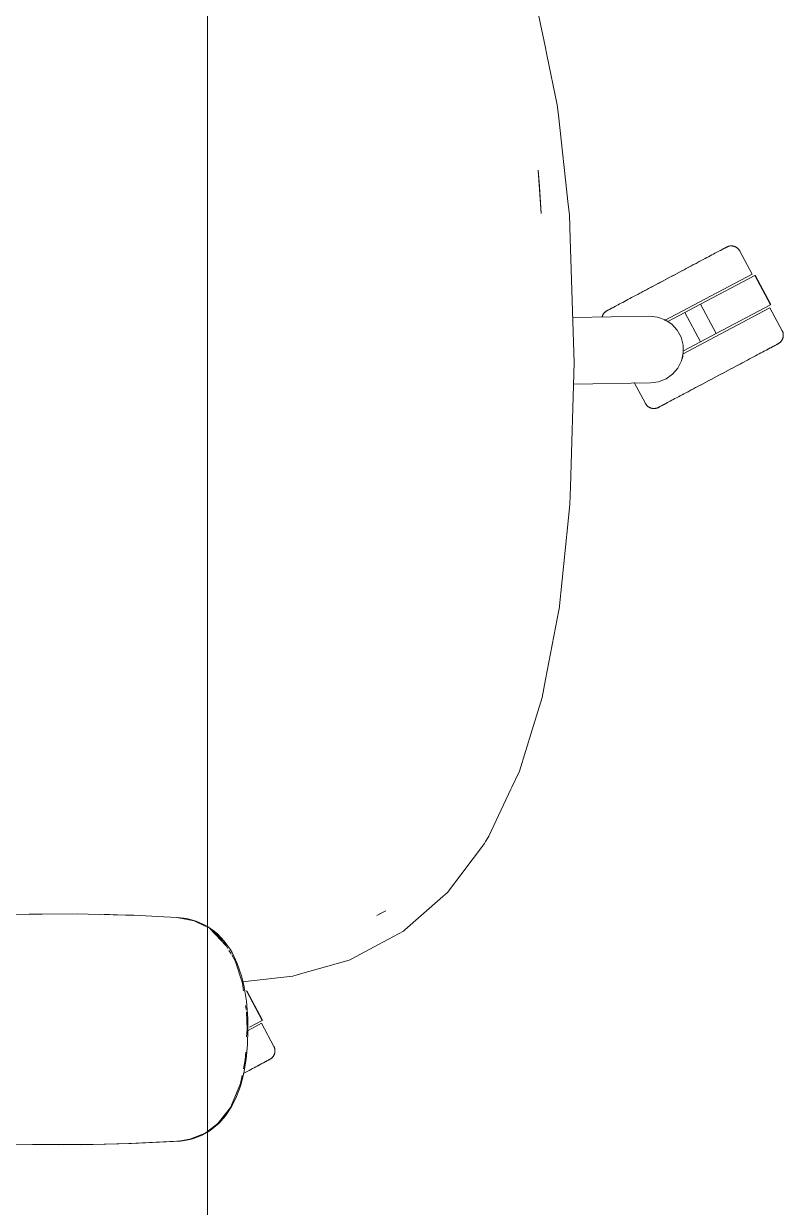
# Model space of a CAD drawing. Header units: millimetres. Extents: x 79795 to 317870, y -36033 to 97293.
# Drawn here: x 191669 to 191987.8, y 11079 to 11576.1 of the extents above; entities that cross this region are included whole.
import ezdxf

# ---------------------------------------------------------------- set-up
doc = ezdxf.new("R2010")
doc.units = ezdxf.units.MM
doc.header["$MEASUREMENT"] = 0
doc.layers.add('G-IMPT', color=8, linetype='CONTINUOUS', lineweight=9)
doc.layers.add('I-FURN', color=8, linetype='CONTINUOUS', lineweight=9)

msp = doc.modelspace()

# ---------------------------------------------------------------- linework, layer by layer
at = {"layer": 'G-IMPT'}
for p, q in [((191887.82, 11566.72), (191884.95, 11580.54)), ((191888.58, 11563.04), (191887.82, 11566.72)), ((191888.58, 11563.04), (191892.93, 11542.09)), ((191892.93, 11542.09), (191893.42, 11537.68)), ((191897.54, 11500.23), (191893.42, 11537.68)), ((191884.9, 11514.67), (191885.51, 11507.73)), ((191886.15, 11496.4), (191884.9, 11514.67)), ((191886.15, 11496.4), (191885.51, 11507.73)), ((191897.54, 11500.23), (191898.03, 11495.86)), ((191898.35, 11485.92), (191898.03, 11495.86)), ((191898.35, 11485.92), (191900.05, 11433.74)), ((191900.05, 11433.74), (191898.44, 11381.57)), ((191898.44, 11381.57), (191898.21, 11374.31)), ((191897.48, 11367.25), (191898.21, 11374.31)), ((191893.66, 11330.25), (191897.48, 11367.25)), ((191888.7, 11304.41), (191893.57, 11329.79)), ((191893.66, 11330.25), (191893.57, 11329.79)), ((191886.54, 11293.15), (191888, 11300.75)), ((191888.7, 11304.41), (191888, 11300.75)), ((191882.35, 11279.54), (191886.54, 11293.15)), ((191877.03, 11262.27), (191882.35, 11279.54)), ((191877.03, 11262.27), (191873.84, 11255.5)), ((191873.4, 11254.59), (191873.84, 11255.5)), ((191864.14, 11234.94), (191873.4, 11254.59)), ((191864.14, 11234.94), (191863.72, 11234.23)), ((191862.31, 11231.89), (191847.74, 11212.39)), ((191862.31, 11231.89), (191862.77, 11232.66)), ((191862.77, 11232.66), (191863.72, 11234.23)), ((191843.76, 11208.55), (191847.02, 11211.42)), ((191847.74, 11212.39), (191847.02, 11211.42)), ((191843.76, 11208.55), (191828.98, 11195.53)), ((191671.31, 11202.14), (191659, 11201.85)), ((191671.31, 11202.14), (191676.78, 11202.21)), ((191691.49, 11202.22), (191676.78, 11202.21)), ((191696, 11202.17), (191691.49, 11202.22)), ((191696, 11202.17), (191711.67, 11201.79)), ((191702.73, 11201.99), (191704.94, 11201.99)), ((191708.27, 11201.85), (191704.94, 11201.99)), ((191711.67, 11201.79), (191715.22, 11201.67)), ((191727.78, 11201.05), (191715.22, 11201.67)), ((191727.78, 11201.05), (191733.44, 11200.77)), ((191740.56, 11199.4), (191733.22, 11200.77)), ((191733.44, 11200.77), (191737.45, 11200.27)), ((191737.45, 11200.27), (191741.4, 11199.2)), ((191821.01, 11203.56), (191817.12, 11201.6)), ((191818.71, 11202.38), (191817.12, 11201.6)), ((191821.01, 11203.56), (191818.71, 11202.38)), ((191744.82, 11197.3), (191740.56, 11199.4)), ((191745.73, 11197.22), (191741.4, 11199.2)), ((191744.82, 11197.3), (191746.09, 11196.67)), ((191746.09, 11196.97), (191748.95, 11195.01)), ((191752.77, 11190.89), (191747.06, 11196.19)), ((191753.96, 11188.8), (191747.06, 11196.19)), ((191747.06, 11196.19), (191749.47, 11193.96)), ((191828.98, 11195.53), (191828.31, 11194.95)), ((191750.27, 11193.88), (191748.95, 11195.01)), ((191752.55, 11190.42), (191749.47, 11193.96)), ((191750.27, 11193.88), (191753.13, 11190.83)), ((191753.96, 11188.8), (191752.68, 11190.27)), ((191754.65, 11187.73), (191752.77, 11190.89)), ((191753.13, 11190.83), (191755.58, 11187.38)), ((191817.87, 11189.36), (191828.31, 11194.95)), ((191755.98, 11185.51), (191755.12, 11186.95)), ((191756.39, 11186), (191755.58, 11187.38)), ((191758.59, 11181.37), (191756.39, 11186)), ((191806.64, 11183.35), (191817.87, 11189.36)), ((191757.73, 11182.59), (191756.26, 11185.04)), ((191760.76, 11173.19), (191757.73, 11182.59)), ((191760.33, 11176.28), (191758.59, 11181.37)), ((191784.18, 11176.75), (191805.52, 11182.76)), ((191805.52, 11182.76), (191806.64, 11183.35)), ((191760.33, 11176.28), (191761.31, 11172.35)), ((191760.64, 11173.7), (191781.92, 11176.11)), ((191784.18, 11176.75), (191781.92, 11176.11)), ((191761.22, 11169.9), (191760.76, 11173.19)), ((191761.31, 11172.35), (191762.43, 11165.59)), ((191763, 11158.28), (191762.43, 11165.59)), ((191762.32, 11162.09), (191762.09, 11163.72)), ((191762.48, 11160.93), (191762.72, 11153.77)), ((191763, 11158.28), (191763.09, 11153.77)), ((191762.52, 11150.66), (191762.72, 11153.77)), ((191763.09, 11153.77), (191762.91, 11147.43)), ((191762.34, 11141.28), (191762.91, 11147.43)), ((191761.16, 11137.19), (191761.93, 11140.94)), ((191762.34, 11141.28), (191761.34, 11135.35)), ((191761.93, 11140.94), (191762.13, 11144.15)), ((191759.89, 11130.98), (191757.56, 11125.36)), ((191759.89, 11130.98), (191760.6, 11134.45)), ((191759.92, 11129.87), (191761.34, 11135.35)), ((191756.35, 11121.46), (191758.33, 11125.53)), ((191759.92, 11129.87), (191758.33, 11125.53)), ((191750.5, 11114.18), (191755.72, 11120.97)), ((191756.35, 11121.46), (191753.69, 11117.41)), ((191755.72, 11120.97), (191757.56, 11125.36)), ((191753.69, 11117.41), (191751.02, 11114.38)), ((191743.85, 11109.34), (191746.09, 11110.62)), ((191744.88, 11110.01), (191746.09, 11110.9)), ((191746.09, 11110.9), (191750.5, 11114.18)), ((191746.09, 11110.62), (191747.28, 11111.3)), ((191747.28, 11111.3), (191751.02, 11114.38)), ((191692.85, 11105.33), (191714.25, 11105.83)), ((191692.85, 11105.33), (191713.04, 11105.79)), ((191702.68, 11105.49), (191714.25, 11105.83)), ((191713.04, 11105.79), (191734.82, 11106.88)), ((191713.04, 11105.79), (191733.22, 11106.77)), ((191714.25, 11105.83), (191713.04, 11105.79)), ((191714.25, 11105.83), (191734.82, 11106.88)), ((191734.82, 11106.88), (191733.22, 11106.77)), ((191734.82, 11106.88), (191736.47, 11107.13)), ((191738.68, 11107.6), (191734.84, 11107.01)), ((191738.86, 11107.58), (191736.47, 11107.13)), ((191738.68, 11107.6), (191744.88, 11110.01)), ((191738.86, 11107.58), (191740.21, 11107.95)), ((191743.85, 11109.34), (191740.21, 11107.95)), ((191672.67, 11105.37), (191664.25, 11105.54)), ((191672.67, 11105.37), (191702.68, 11105.49)), ((191672.67, 11105.37), (191692.85, 11105.33)), ((191672.67, 11105.37), (191683.46, 11105.29)), ((191702.68, 11105.49), (191683.46, 11105.29)), ((191692.85, 11105.33), (191702.68, 11105.49)), ((191692.85, 11105.37), (191694.89, 11105.35)), ((191694.89, 11105.35), (191696.8, 11105.42))]:
    msp.add_line(p, q, dxfattribs=at)
at = {"layer": 'I-FURN'}
for p, q in [((191746.09, 12075.97), (191746.09, 10675.97)), ((191746.09, 10675.97), (191746.09, 12075.97)), ((191957.14, 11478.65), (191956.43, 11478.28)), ((191957.82, 11479.01), (191957.14, 11478.65)), ((191958.46, 11479.36), (191957.82, 11479.01)), ((191959.08, 11479.69), (191958.46, 11479.36)), ((191959.67, 11480), (191959.08, 11479.69)), ((191959.35, 11479.83), (191959.92, 11480.13)), ((191960.22, 11480.29), (191959.67, 11480)), ((191959.92, 11480.13), (191960.46, 11480.42)), ((191960.73, 11480.56), (191960.22, 11480.29)), ((191960.46, 11480.42), (191960.96, 11480.68)), ((191961.22, 11480.82), (191960.73, 11480.56)), ((191960.96, 11480.68), (191961.43, 11480.93)), ((191961.66, 11481.06), (191961.22, 11480.82)), ((191961.43, 11480.93), (191961.85, 11481.16)), ((191962.07, 11481.28), (191961.66, 11481.06)), ((191961.85, 11481.16), (191962.25, 11481.37)), ((191962.44, 11481.47), (191962.07, 11481.28)), ((191962.25, 11481.37), (191962.6, 11481.56)), ((191962.78, 11481.65), (191962.44, 11481.47)), ((191962.6, 11481.56), (191962.92, 11481.73)), ((191963.08, 11481.81), (191962.78, 11481.65)), ((191962.92, 11481.73), (191963.2, 11481.88)), ((191963.34, 11481.95), (191963.08, 11481.81)), ((191963.2, 11481.88), (191963.44, 11482)), ((191963.55, 11482.06), (191963.34, 11481.95)), ((191963.44, 11482), (191963.64, 11482.11)), ((191963.73, 11482.16), (191963.55, 11482.06)), ((191963.64, 11482.11), (191963.8, 11482.2)), ((191963.88, 11482.23), (191963.73, 11482.16)), ((191963.8, 11482.2), (191963.93, 11482.26)), ((191963.98, 11482.29), (191963.88, 11482.23)), ((191963.93, 11482.26), (191964.01, 11482.31)), ((191964.04, 11482.32), (191963.98, 11482.29)), ((191964.01, 11482.31), (191964.05, 11482.33)), ((191964.06, 11482.33), (191964.04, 11482.32)), ((191964.05, 11482.33), (191964.06, 11482.33)), ((191964.06, 11482.33), (191964.2, 11482.4)), ((191964.2, 11482.4), (191964.35, 11482.47)), ((191964.35, 11482.47), (191964.5, 11482.53)), ((191964.5, 11482.53), (191964.65, 11482.59)), ((191964.65, 11482.59), (191964.8, 11482.64)), ((191964.8, 11482.64), (191964.96, 11482.68)), ((191964.96, 11482.68), (191965.11, 11482.72)), ((191965.11, 11482.72), (191965.27, 11482.75)), ((191965.27, 11482.75), (191965.43, 11482.77)), ((191965.43, 11482.77), (191965.59, 11482.79)), ((191965.59, 11482.79), (191965.75, 11482.8)), ((191965.75, 11482.8), (191965.91, 11482.8)), ((191965.91, 11482.8), (191966.07, 11482.8)), ((191966.07, 11482.8), (191966.24, 11482.79)), ((191966.24, 11482.79), (191966.4, 11482.78)), ((191966.4, 11482.78), (191966.56, 11482.76)), ((191966.56, 11482.76), (191966.71, 11482.73)), ((191966.71, 11482.73), (191966.87, 11482.7)), ((191966.87, 11482.7), (191967.03, 11482.66)), ((191967.03, 11482.66), (191967.18, 11482.61)), ((191967.18, 11482.61), (191967.34, 11482.56)), ((191967.34, 11482.56), (191967.49, 11482.5)), ((191967.49, 11482.5), (191967.63, 11482.43)), ((191967.63, 11482.43), (191967.78, 11482.36)), ((191967.78, 11482.36), (191967.92, 11482.29)), ((191967.92, 11482.29), (191968.06, 11482.21)), ((191968.06, 11482.21), (191968.19, 11482.12)), ((191968.19, 11482.12), (191968.33, 11482.03)), ((191968.33, 11482.03), (191968.46, 11481.93)), ((191968.46, 11481.93), (191968.58, 11481.83)), ((191968.58, 11481.83), (191968.7, 11481.72)), ((191968.7, 11481.72), (191968.81, 11481.61)), ((191968.81, 11481.61), (191968.93, 11481.49)), ((191968.93, 11481.49), (191969.03, 11481.37)), ((191969.03, 11481.37), (191969.13, 11481.24)), ((191969.13, 11481.24), (191969.23, 11481.11)), ((191969.23, 11481.11), (191969.32, 11480.98)), ((191969.32, 11480.98), (191969.41, 11480.84)), ((191969.41, 11480.84), (191969.49, 11480.7)), ((191969.49, 11480.7), (191969.51, 11480.66)), ((191974.66, 11470.98), (191969.51, 11480.66)), ((191946.57, 11473.03), (191947.52, 11473.54)), ((191948.03, 11473.81), (191947.08, 11473.31)), ((191947.52, 11473.54), (191948.46, 11474.04)), ((191948.96, 11474.3), (191948.03, 11473.81)), ((191948.46, 11474.04), (191949.38, 11474.53)), ((191949.87, 11474.79), (191948.96, 11474.3)), ((191949.38, 11474.53), (191950.29, 11475.01)), ((191950.77, 11475.26), (191949.87, 11474.79)), ((191950.29, 11475.01), (191951.17, 11475.48)), ((191951.64, 11475.73), (191950.77, 11475.26)), ((191951.17, 11475.48), (191952.04, 11475.94)), ((191952.5, 11476.19), (191951.64, 11475.73)), ((191952.04, 11475.94), (191952.89, 11476.39)), ((191953.34, 11476.63), (191952.5, 11476.19)), ((191954.15, 11477.06), (191953.34, 11476.63)), ((191954.94, 11477.48), (191954.15, 11477.06)), ((191955.7, 11477.89), (191954.94, 11477.48)), ((191956.43, 11478.28), (191955.7, 11477.89)), ((191938.18, 11468.57), (191937.18, 11468.04)), ((191937.64, 11468.29), (191938.65, 11468.82)), ((191974.66, 11470.98), (191937.91, 11451.44)), ((191939.19, 11469.11), (191938.18, 11468.57)), ((191938.65, 11468.82), (191939.65, 11469.36)), ((191940.2, 11469.64), (191939.19, 11469.11)), ((191939.65, 11469.36), (191940.66, 11469.89)), ((191941.2, 11470.18), (191940.2, 11469.64)), ((191940.66, 11469.89), (191941.66, 11470.42)), ((191942.2, 11470.71), (191941.2, 11470.18)), ((191941.66, 11470.42), (191942.66, 11470.95)), ((191943.19, 11471.24), (191942.2, 11470.71)), ((191942.66, 11470.95), (191943.65, 11471.48)), ((191944.18, 11471.76), (191943.19, 11471.24)), ((191943.65, 11471.48), (191944.63, 11472)), ((191945.16, 11472.28), (191944.18, 11471.76)), ((191944.63, 11472), (191945.6, 11472.52)), ((191946.13, 11472.8), (191945.16, 11472.28)), ((191945.6, 11472.52), (191946.57, 11473.03)), ((191947.08, 11473.31), (191946.13, 11472.8)), ((191953.07, 11458.37), (191975.78, 11470.44)), ((191975.78, 11470.44), (191982.35, 11458.08)), ((191982.52, 11458.17), (191975.95, 11470.53)), ((191927.97, 11463.14), (191928.88, 11463.63)), ((191929.38, 11463.89), (191928.46, 11463.4)), ((191928.88, 11463.63), (191929.81, 11464.12)), ((191930.32, 11464.39), (191929.38, 11463.89)), ((191929.81, 11464.12), (191930.75, 11464.62)), ((191931.27, 11464.9), (191930.32, 11464.39)), ((191930.75, 11464.62), (191931.71, 11465.13)), ((191932.23, 11465.41), (191931.27, 11464.9)), ((191931.71, 11465.13), (191932.68, 11465.65)), ((191933.21, 11465.93), (191932.23, 11465.41)), ((191932.68, 11465.65), (191933.66, 11466.17)), ((191934.19, 11466.45), (191933.21, 11465.93)), ((191933.66, 11466.17), (191934.65, 11466.69)), ((191935.18, 11466.98), (191934.19, 11466.45)), ((191934.65, 11466.69), (191935.64, 11467.22)), ((191936.18, 11467.51), (191935.18, 11466.98)), ((191935.64, 11467.22), (191936.64, 11467.75)), ((191937.18, 11468.04), (191936.18, 11467.51)), ((191936.64, 11467.75), (191937.64, 11468.29)), ((191919.72, 11458.76), (191919.09, 11458.42)), ((191920.38, 11459.11), (191919.72, 11458.76)), ((191921.08, 11459.48), (191920.38, 11459.11)), ((191921.8, 11459.86), (191921.08, 11459.48)), ((191922.55, 11460.26), (191921.8, 11459.86)), ((191923.32, 11460.67), (191922.55, 11460.26)), ((191924.13, 11461.1), (191923.32, 11460.67)), ((191924.95, 11461.54), (191924.13, 11461.1)), ((191925.8, 11461.99), (191924.95, 11461.54)), ((191926.66, 11462.45), (191925.8, 11461.99)), ((191927.55, 11462.92), (191926.66, 11462.45)), ((191928.46, 11463.4), (191927.55, 11462.92)), ((191911.95, 11453.58), (191912.01, 11453.73)), ((191912.01, 11453.73), (191912.08, 11453.87)), ((191912.08, 11453.87), (191912.16, 11454.01)), ((191912.16, 11454.01), (191912.24, 11454.15)), ((191912.24, 11454.15), (191912.33, 11454.29)), ((191912.33, 11454.29), (191912.42, 11454.42)), ((191912.42, 11454.42), (191912.52, 11454.55)), ((191912.52, 11454.55), (191912.62, 11454.67)), ((191912.62, 11454.67), (191912.73, 11454.79)), ((191912.73, 11454.79), (191912.84, 11454.91)), ((191912.84, 11454.91), (191912.96, 11455.02)), ((191912.96, 11455.02), (191913.08, 11455.12)), ((191913.08, 11455.12), (191913.2, 11455.23)), ((191913.2, 11455.23), (191913.33, 11455.32)), ((191913.33, 11455.32), (191913.47, 11455.41)), ((191913.47, 11455.41), (191913.6, 11455.5)), ((191913.6, 11455.5), (191913.74, 11455.58)), ((191913.74, 11455.58), (191913.78, 11455.6)), ((191913.78, 11455.6), (191913.8, 11455.61)), ((191913.79, 11455.6), (191913.78, 11455.6)), ((191913.83, 11455.62), (191913.79, 11455.6)), ((191913.8, 11455.61), (191913.86, 11455.64)), ((191913.91, 11455.67), (191913.83, 11455.62)), ((191913.86, 11455.64), (191913.96, 11455.7)), ((191914.03, 11455.73), (191913.91, 11455.67)), ((191913.96, 11455.7), (191914.1, 11455.77)), ((191914.19, 11455.82), (191914.03, 11455.73)), ((191914.1, 11455.77), (191914.28, 11455.87)), ((191914.4, 11455.93), (191914.19, 11455.82)), ((191914.28, 11455.87), (191914.5, 11455.98)), ((191914.64, 11456.05), (191914.4, 11455.93)), ((191914.5, 11455.98), (191914.76, 11456.12)), ((191914.92, 11456.2), (191914.64, 11456.05)), ((191914.76, 11456.12), (191915.06, 11456.28)), ((191915.23, 11456.37), (191914.92, 11456.2)), ((191915.06, 11456.28), (191915.39, 11456.46)), ((191915.59, 11456.56), (191915.23, 11456.37)), ((191915.39, 11456.46), (191915.77, 11456.65)), ((191915.98, 11456.77), (191915.59, 11456.56)), ((191915.77, 11456.65), (191916.18, 11456.87)), ((191916.41, 11457), (191915.98, 11456.77)), ((191916.18, 11456.87), (191916.62, 11457.11)), ((191916.88, 11457.25), (191916.41, 11457)), ((191916.62, 11457.11), (191917.1, 11457.37)), ((191917.38, 11457.51), (191916.88, 11457.25)), ((191917.1, 11457.37), (191917.62, 11457.64)), ((191917.91, 11457.8), (191917.38, 11457.51)), ((191917.62, 11457.64), (191918.17, 11457.93)), ((191918.48, 11458.1), (191917.91, 11457.8)), ((191918.17, 11457.93), (191918.76, 11458.24)), ((191919.09, 11458.42), (191918.48, 11458.1)), ((191939.29, 11451.04), (191946.43, 11454.84)), ((191982.17, 11456.85), (191945.45, 11437.33)), ((191946.43, 11454.84), (191953.07, 11458.37)), ((191946.43, 11454.84), (191953, 11442.48)), ((191953.07, 11458.37), (191959.64, 11446.01)), ((191982.35, 11458.08), (191959.64, 11446.01)), ((191987.32, 11447.17), (191982.17, 11456.85)), ((191899.44, 11452.69), (191931.63, 11453.26)), ((191911.75, 11452.96), (191911.79, 11453.12)), ((191911.79, 11453.12), (191911.84, 11453.28)), ((191911.84, 11453.28), (191911.89, 11453.43)), ((191911.89, 11453.43), (191911.95, 11453.58)), ((191931.63, 11453.26), (191934.98, 11452.91)), ((191934.98, 11452.91), (191938.16, 11451.77)), ((191938.16, 11451.77), (191940.97, 11449.9)), ((191940.97, 11449.9), (191943.25, 11447.41)), ((191943.25, 11447.41), (191944.87, 11444.45)), ((191944.87, 11444.45), (191945.73, 11441.19)), ((191959.64, 11446.01), (191953, 11442.48)), ((191987.32, 11447.17), (191987.39, 11447.02)), ((191987.39, 11447.02), (191987.46, 11446.88)), ((191987.49, 11443.74), (191987.42, 11443.59)), ((191987.46, 11446.88), (191987.52, 11446.73)), ((191987.54, 11443.89), (191987.49, 11443.74)), ((191987.52, 11446.73), (191987.57, 11446.57)), ((191987.6, 11444.04), (191987.54, 11443.89)), ((191987.57, 11446.57), (191987.62, 11446.42)), ((191987.64, 11444.19), (191987.6, 11444.04)), ((191987.62, 11446.42), (191987.67, 11446.27)), ((191987.68, 11444.35), (191987.64, 11444.19)), ((191987.67, 11446.27), (191987.7, 11446.11)), ((191987.72, 11444.51), (191987.68, 11444.35)), ((191987.7, 11446.11), (191987.73, 11445.95)), ((191987.74, 11444.67), (191987.72, 11444.51)), ((191987.73, 11445.95), (191987.76, 11445.79)), ((191987.76, 11444.83), (191987.74, 11444.67)), ((191987.76, 11445.79), (191987.77, 11445.63)), ((191987.78, 11444.99), (191987.76, 11444.83)), ((191987.77, 11445.63), (191987.79, 11445.47)), ((191987.79, 11445.15), (191987.78, 11444.99)), ((191987.79, 11445.47), (191987.79, 11445.31)), ((191987.79, 11445.31), (191987.79, 11445.15)), ((191945.73, 11441.19), (191945.79, 11437.82)), ((191953, 11442.48), (191945.86, 11438.68)), ((191979.71, 11438.56), (191980.35, 11438.9)), ((191980.35, 11438.9), (191980.95, 11439.22)), ((191981.26, 11439.38), (191980.68, 11439.07)), ((191980.95, 11439.22), (191981.52, 11439.52)), ((191981.81, 11439.67), (191981.26, 11439.38)), ((191981.52, 11439.52), (191982.05, 11439.8)), ((191982.33, 11439.95), (191981.81, 11439.67)), ((191982.05, 11439.8), (191982.56, 11440.07)), ((191982.81, 11440.2), (191982.33, 11439.95)), ((191982.56, 11440.07), (191983.02, 11440.32)), ((191983.26, 11440.44), (191982.81, 11440.2)), ((191983.02, 11440.32), (191983.45, 11440.54)), ((191983.67, 11440.66), (191983.26, 11440.44)), ((191983.45, 11440.54), (191983.84, 11440.75)), ((191984.04, 11440.86), (191983.67, 11440.66)), ((191983.84, 11440.75), (191984.2, 11440.94)), ((191984.38, 11441.04), (191984.04, 11440.86)), ((191984.2, 11440.94), (191984.52, 11441.11)), ((191984.67, 11441.19), (191984.38, 11441.04)), ((191984.52, 11441.11), (191984.8, 11441.26)), ((191984.93, 11441.33), (191984.67, 11441.19)), ((191984.8, 11441.26), (191985.04, 11441.39)), ((191985.15, 11441.45), (191984.93, 11441.33)), ((191985.04, 11441.39), (191985.24, 11441.5)), ((191985.33, 11441.54), (191985.15, 11441.45)), ((191985.24, 11441.5), (191985.4, 11441.58)), ((191985.47, 11441.62), (191985.33, 11441.54)), ((191985.4, 11441.58), (191985.52, 11441.65)), ((191985.57, 11441.67), (191985.47, 11441.62)), ((191985.52, 11441.65), (191985.6, 11441.69)), ((191985.63, 11441.7), (191985.57, 11441.67)), ((191985.6, 11441.69), (191985.65, 11441.71)), ((191985.65, 11441.72), (191985.63, 11441.7)), ((191985.69, 11441.74), (191985.65, 11441.72)), ((191985.65, 11441.71), (191985.65, 11441.72)), ((191985.83, 11441.82), (191985.69, 11441.74)), ((191985.97, 11441.9), (191985.83, 11441.82)), ((191986.1, 11441.99), (191985.97, 11441.9)), ((191986.23, 11442.09), (191986.1, 11441.99)), ((191986.35, 11442.19), (191986.23, 11442.09)), ((191986.48, 11442.3), (191986.35, 11442.19)), ((191986.59, 11442.41), (191986.48, 11442.3)), ((191986.7, 11442.52), (191986.59, 11442.41)), ((191986.81, 11442.64), (191986.7, 11442.52)), ((191986.92, 11442.77), (191986.81, 11442.64)), ((191987.01, 11442.9), (191986.92, 11442.77)), ((191987.11, 11443.03), (191987.01, 11442.9)), ((191987.19, 11443.16), (191987.11, 11443.03)), ((191987.27, 11443.3), (191987.19, 11443.16)), ((191987.35, 11443.44), (191987.27, 11443.3)), ((191987.42, 11443.59), (191987.35, 11443.44)), ((191945.04, 11434.53), (191943.52, 11431.52)), ((191945.79, 11437.82), (191945.04, 11434.53)), ((191970.05, 11433.42), (191970.98, 11433.91)), ((191971.47, 11434.17), (191970.55, 11433.69)), ((191970.98, 11433.91), (191971.88, 11434.39)), ((191971.47, 11434.18), (191971.47, 11434.17)), ((191971.88, 11434.39), (191972.77, 11434.87)), ((191972.77, 11434.87), (191973.64, 11435.33)), ((191973.64, 11435.33), (191974.48, 11435.78)), ((191974.48, 11435.78), (191975.31, 11436.22)), ((191975.31, 11436.22), (191976.11, 11436.64)), ((191976.11, 11436.64), (191976.88, 11437.05)), ((191976.88, 11437.05), (191977.63, 11437.45)), ((191977.63, 11437.45), (191978.36, 11437.84)), ((191978.36, 11437.84), (191979.05, 11438.21)), ((191979.05, 11438.21), (191979.71, 11438.56)), ((191941.33, 11428.95), (191938.59, 11426.99)), ((191943.52, 11431.52), (191941.33, 11428.95)), ((191961.79, 11429.03), (191960.79, 11428.49)), ((191961.25, 11428.74), (191962.25, 11429.27)), ((191962.79, 11429.56), (191961.79, 11429.03)), ((191962.25, 11429.27), (191963.25, 11429.81)), ((191963.79, 11430.09), (191962.79, 11429.56)), ((191963.25, 11429.81), (191964.25, 11430.34)), ((191964.79, 11430.62), (191963.79, 11430.09)), ((191964.25, 11430.34), (191965.24, 11430.86)), ((191965.77, 11431.15), (191964.79, 11430.62)), ((191965.24, 11430.86), (191966.23, 11431.39)), ((191966.75, 11431.67), (191965.77, 11431.15)), ((191966.23, 11431.39), (191967.2, 11431.9)), ((191967.72, 11432.18), (191966.75, 11431.67)), ((191967.2, 11431.9), (191968.16, 11432.42)), ((191968.68, 11432.69), (191967.72, 11432.18)), ((191968.16, 11432.42), (191969.12, 11432.92)), ((191969.62, 11433.19), (191968.68, 11432.69)), ((191969.12, 11432.92), (191970.05, 11433.42)), ((191970.55, 11433.69), (191969.62, 11433.19)), ((191932.11, 11425.27), (191899.77, 11424.71)), ((191925.23, 11425.49), (191929.93, 11416.65)), ((191935.46, 11425.74), (191932.11, 11425.27)), ((191938.59, 11426.99), (191935.46, 11425.74)), ((191951.41, 11423.51), (191952.35, 11424.01)), ((191952.87, 11424.28), (191951.91, 11423.78)), ((191952.35, 11424.01), (191953.31, 11424.52)), ((191953.83, 11424.79), (191952.87, 11424.28)), ((191953.31, 11424.52), (191954.28, 11425.03)), ((191954.8, 11425.31), (191953.83, 11424.79)), ((191954.28, 11425.03), (191955.25, 11425.55)), ((191955.79, 11425.84), (191954.8, 11425.31)), ((191955.25, 11425.55), (191956.24, 11426.08)), ((191956.78, 11426.36), (191955.79, 11425.84)), ((191956.24, 11426.08), (191957.24, 11426.61)), ((191957.77, 11426.89), (191956.78, 11426.36)), ((191957.24, 11426.61), (191958.24, 11427.14)), ((191958.78, 11427.43), (191957.77, 11426.89)), ((191958.24, 11427.14), (191959.24, 11427.67)), ((191959.78, 11427.96), (191958.78, 11427.43)), ((191959.24, 11427.67), (191960.24, 11428.21)), ((191960.79, 11428.49), (191959.78, 11427.96)), ((191960.24, 11428.21), (191961.25, 11428.74)), ((191942.29, 11418.66), (191943, 11419.04)), ((191943, 11419.04), (191943.74, 11419.43)), ((191943.74, 11419.43), (191944.5, 11419.83)), ((191944.5, 11419.83), (191945.29, 11420.25)), ((191945.29, 11420.25), (191946.1, 11420.68)), ((191946.1, 11420.68), (191946.93, 11421.13)), ((191947.39, 11421.37), (191946.55, 11420.92)), ((191946.93, 11421.13), (191947.79, 11421.58)), ((191948.26, 11421.83), (191947.39, 11421.37)), ((191947.79, 11421.58), (191948.67, 11422.05)), ((191949.15, 11422.31), (191948.26, 11421.83)), ((191948.67, 11422.05), (191949.56, 11422.53)), ((191950.05, 11422.79), (191949.15, 11422.31)), ((191949.56, 11422.53), (191950.48, 11423.01)), ((191950.98, 11423.28), (191950.05, 11422.79)), ((191950.48, 11423.01), (191951.41, 11423.51)), ((191951.91, 11423.78), (191950.98, 11423.28)), ((191929.95, 11416.61), (191929.93, 11416.65)), ((191930.03, 11416.47), (191929.95, 11416.61)), ((191930.11, 11416.34), (191930.03, 11416.47)), ((191930.2, 11416.2), (191930.11, 11416.34)), ((191930.3, 11416.07), (191930.2, 11416.2)), ((191930.4, 11415.95), (191930.3, 11416.07)), ((191930.51, 11415.83), (191930.4, 11415.95)), ((191930.62, 11415.71), (191930.51, 11415.83)), ((191930.73, 11415.6), (191930.62, 11415.71)), ((191930.85, 11415.49), (191930.73, 11415.6)), ((191930.98, 11415.39), (191930.85, 11415.49)), ((191931.11, 11415.29), (191930.98, 11415.39)), ((191931.24, 11415.2), (191931.11, 11415.29)), ((191931.37, 11415.11), (191931.24, 11415.2)), ((191931.51, 11415.03), (191931.37, 11415.11)), ((191931.66, 11414.95), (191931.51, 11415.03)), ((191931.8, 11414.88), (191931.66, 11414.95)), ((191931.95, 11414.82), (191931.8, 11414.88)), ((191932.1, 11414.76), (191931.95, 11414.82)), ((191932.25, 11414.71), (191932.1, 11414.76)), ((191932.41, 11414.66), (191932.25, 11414.71)), ((191932.56, 11414.62), (191932.41, 11414.66)), ((191932.72, 11414.59), (191932.56, 11414.62)), ((191932.88, 11414.56), (191932.72, 11414.59)), ((191933.04, 11414.54), (191932.88, 11414.56)), ((191933.2, 11414.52), (191933.04, 11414.54)), ((191933.36, 11414.51), (191933.2, 11414.52)), ((191933.52, 11414.51), (191933.36, 11414.51)), ((191933.68, 11414.52), (191933.52, 11414.51)), ((191933.84, 11414.53), (191933.68, 11414.52)), ((191934, 11414.55), (191933.84, 11414.53)), ((191934.16, 11414.57), (191934, 11414.55)), ((191934.32, 11414.6), (191934.16, 11414.57)), ((191934.48, 11414.64), (191934.32, 11414.6)), ((191934.63, 11414.68), (191934.48, 11414.64)), ((191934.79, 11414.73), (191934.63, 11414.68)), ((191934.94, 11414.78), (191934.79, 11414.73)), ((191935.09, 11414.84), (191934.94, 11414.78)), ((191935.23, 11414.91), (191935.09, 11414.84)), ((191935.38, 11414.98), (191935.23, 11414.91)), ((191935.42, 11415.01), (191935.38, 11414.99)), ((191935.38, 11414.99), (191935.38, 11414.98)), ((191935.38, 11414.98), (191935.4, 11414.99)), ((191935.4, 11414.99), (191935.46, 11415.03)), ((191935.51, 11415.05), (191935.42, 11415.01)), ((191935.46, 11415.03), (191935.56, 11415.08)), ((191935.63, 11415.12), (191935.51, 11415.05)), ((191935.56, 11415.08), (191935.7, 11415.15)), ((191935.79, 11415.2), (191935.63, 11415.12)), ((191935.7, 11415.15), (191935.88, 11415.25)), ((191935.99, 11415.31), (191935.79, 11415.2)), ((191935.88, 11415.25), (191936.1, 11415.37)), ((191936.23, 11415.44), (191935.99, 11415.31)), ((191936.1, 11415.37), (191936.36, 11415.5)), ((191936.51, 11415.59), (191936.23, 11415.44)), ((191936.36, 11415.5), (191936.65, 11415.66)), ((191936.83, 11415.76), (191936.51, 11415.59)), ((191936.65, 11415.66), (191936.99, 11415.84)), ((191937.19, 11415.95), (191936.83, 11415.76)), ((191936.99, 11415.84), (191937.36, 11416.04)), ((191937.58, 11416.15), (191937.19, 11415.95)), ((191937.36, 11416.04), (191937.77, 11416.26)), ((191938.01, 11416.38), (191937.58, 11416.15)), ((191937.77, 11416.26), (191938.22, 11416.49)), ((191938.47, 11416.63), (191938.01, 11416.38)), ((191938.22, 11416.49), (191938.7, 11416.75)), ((191938.97, 11416.9), (191938.47, 11416.63)), ((191938.7, 11416.75), (191939.22, 11417.03)), ((191939.51, 11417.18), (191938.97, 11416.9)), ((191939.22, 11417.03), (191939.77, 11417.32)), ((191940.08, 11417.48), (191939.51, 11417.18)), ((191939.77, 11417.32), (191940.35, 11417.63)), ((191940.35, 11417.63), (191940.97, 11417.96)), ((191940.97, 11417.96), (191941.62, 11418.3)), ((191941.62, 11418.3), (191942.29, 11418.66)), ((191762.33, 11169.85), (191762.42, 11169.9)), ((191762.42, 11169.9), (191768.99, 11157.54)), ((191769.16, 11157.63), (191762.59, 11169.99)), ((191768.81, 11156.31), (191763.18, 11153.31)), ((191768.99, 11157.54), (191763.7, 11154.72)), ((191773.96, 11146.62), (191768.81, 11156.31)), ((191773.96, 11146.62), (191774.03, 11146.48)), ((191774.03, 11146.48), (191774.1, 11146.33)), ((191774.1, 11146.33), (191774.16, 11146.18)), ((191774.16, 11146.18), (191774.22, 11146.03)), ((191774.22, 11146.03), (191774.26, 11145.88)), ((191774.26, 11145.88), (191774.31, 11145.72)), ((191774.31, 11145.72), (191774.34, 11145.56)), ((191774.34, 11145.56), (191774.37, 11145.4)), ((191771.02, 11140.49), (191770.68, 11140.31)), ((191770.84, 11140.4), (191771.16, 11140.57)), ((191771.31, 11140.65), (191771.02, 11140.49)), ((191771.16, 11140.57), (191771.44, 11140.72)), ((191771.57, 11140.79), (191771.31, 11140.65)), ((191771.44, 11140.72), (191771.68, 11140.84)), ((191771.79, 11140.9), (191771.57, 11140.79)), ((191771.68, 11140.84), (191771.88, 11140.95)), ((191771.97, 11141), (191771.79, 11140.9)), ((191771.88, 11140.95), (191772.04, 11141.04)), ((191772.11, 11141.07), (191771.97, 11141)), ((191772.04, 11141.04), (191772.16, 11141.1)), ((191772.21, 11141.13), (191772.11, 11141.07)), ((191772.16, 11141.1), (191772.25, 11141.14)), ((191772.27, 11141.16), (191772.21, 11141.13)), ((191772.25, 11141.14), (191772.29, 11141.17)), ((191772.29, 11141.17), (191772.27, 11141.16)), ((191772.33, 11141.19), (191772.29, 11141.17)), ((191772.29, 11141.17), (191772.29, 11141.17)), ((191772.47, 11141.27), (191772.33, 11141.19)), ((191772.61, 11141.36), (191772.47, 11141.27)), ((191772.74, 11141.45), (191772.61, 11141.36)), ((191772.87, 11141.54), (191772.74, 11141.45)), ((191773, 11141.64), (191772.87, 11141.54)), ((191773.12, 11141.75), (191773, 11141.64)), ((191773.23, 11141.86), (191773.12, 11141.75)), ((191773.35, 11141.98), (191773.23, 11141.86)), ((191773.45, 11142.1), (191773.35, 11141.98)), ((191773.56, 11142.22), (191773.45, 11142.1)), ((191773.65, 11142.35), (191773.56, 11142.22)), ((191773.75, 11142.48), (191773.65, 11142.35)), ((191773.83, 11142.62), (191773.75, 11142.48)), ((191773.92, 11142.76), (191773.83, 11142.62)), ((191773.99, 11142.9), (191773.92, 11142.76)), ((191774.06, 11143.04), (191773.99, 11142.9)), ((191774.13, 11143.19), (191774.06, 11143.04)), ((191774.18, 11143.34), (191774.13, 11143.19)), ((191774.24, 11143.49), (191774.18, 11143.34)), ((191774.28, 11143.65), (191774.24, 11143.49)), ((191774.32, 11143.8), (191774.28, 11143.65)), ((191774.36, 11143.96), (191774.32, 11143.8)), ((191774.39, 11144.12), (191774.36, 11143.96)), ((191774.37, 11145.4), (191774.4, 11145.25)), ((191774.41, 11144.28), (191774.39, 11144.12)), ((191774.4, 11145.25), (191774.42, 11145.09)), ((191774.42, 11144.44), (191774.41, 11144.28)), ((191774.42, 11145.09), (191774.43, 11144.92)), ((191774.43, 11144.6), (191774.42, 11144.44)), ((191774.43, 11144.92), (191774.43, 11144.76)), ((191774.43, 11144.76), (191774.43, 11144.6)), ((191761.12, 11135.23), (191761.95, 11135.67)), ((191761.95, 11135.67), (191762.75, 11136.1)), ((191762.75, 11136.1), (191763.53, 11136.51)), ((191763.53, 11136.51), (191764.28, 11136.91)), ((191764.28, 11136.91), (191765, 11137.29)), ((191765, 11137.29), (191765.69, 11137.66)), ((191765.69, 11137.66), (191766.36, 11138.01)), ((191766.36, 11138.01), (191766.99, 11138.35)), ((191766.99, 11138.35), (191767.59, 11138.67)), ((191767.9, 11138.84), (191767.32, 11138.52)), ((191767.59, 11138.67), (191768.16, 11138.97)), ((191768.45, 11139.13), (191767.9, 11138.84)), ((191768.16, 11138.97), (191768.7, 11139.26)), ((191768.97, 11139.4), (191768.45, 11139.13)), ((191768.7, 11139.26), (191769.2, 11139.52)), ((191769.45, 11139.66), (191768.97, 11139.4)), ((191769.2, 11139.52), (191769.66, 11139.77)), ((191769.9, 11139.9), (191769.45, 11139.66)), ((191769.66, 11139.77), (191770.09, 11140)), ((191770.31, 11140.11), (191769.9, 11139.9)), ((191770.09, 11140), (191770.48, 11140.21)), ((191770.68, 11140.31), (191770.31, 11140.11)), ((191770.48, 11140.21), (191770.84, 11140.4))]:
    msp.add_line(p, q, dxfattribs=at)
msp.add_arc((191932.06, 11439.27), 13.81, 342.664, 347.6527, dxfattribs=at)
msp.add_open_spline([(191945.67, 11436.91), (191945.59, 11436.47), (191945.49, 11436.05), (191945.37, 11435.63)], degree=3, dxfattribs=at)

doc.saveas('drawing.dxf')
